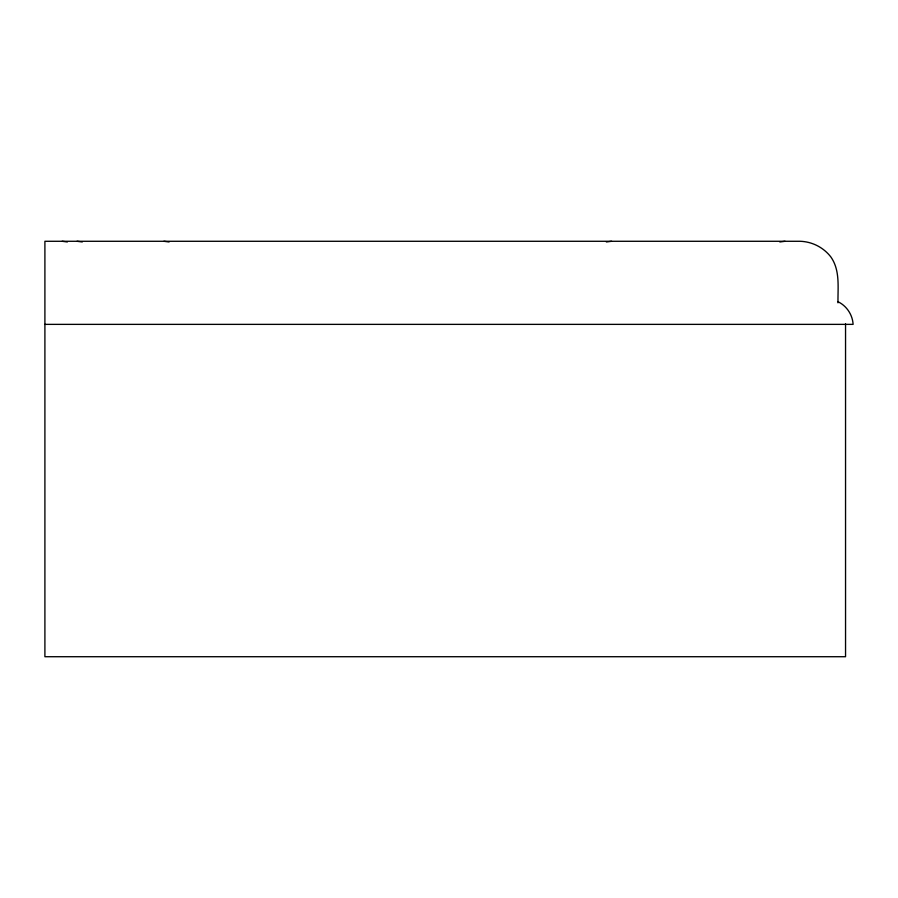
<?xml version="1.0" encoding="UTF-8"?>
<svg xmlns="http://www.w3.org/2000/svg" width="898" height="898" viewBox="0 0 898 898"><rect width="100%" height="100%" fill="white"/><g stroke="black" fill="none" stroke-linecap="round" stroke-linejoin="round"><path stroke-width="1.35" d="M606.352 241.966L611.572 241.281M779.834 241.966L785.043 241.281M44.9 324.369L853.1 324.369C852.584 314.783 846.646 305.881 837.991 301.717M77.048 241.281L82.29 241.966M163.896 241.281L169.105 241.966M62.142 241.281L67.361 241.966M845.546 323.808L845.546 656.719L44.9 656.719L44.9 241.281L800.23 241.281C812.23 241.708 823.387 247.388 830.785 256.85C840.315 270.309 837.733 287.349 837.991 302.828"/></g></svg>
